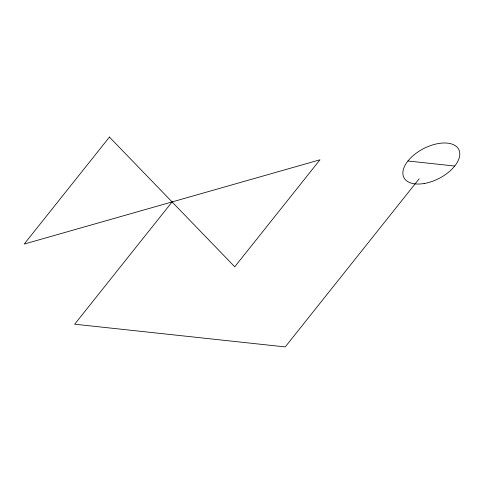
<?xml version="1.0" encoding="UTF-8"?>
<svg xmlns="http://www.w3.org/2000/svg" width="484" height="484" viewBox="0 0 484 484"><rect width="100%" height="100%" fill="white"/><g stroke="black" fill="none" stroke-linecap="round" stroke-linejoin="round"><path stroke-width="0.73" d="M172.092 201.931L74.675 324.201L285.209 346.919L419.156 178.802M407.945 160.99L454.724 166.042M109.438 137.081L24.2 244.063L319.978 159.799L234.74 266.787L109.438 137.081M424.196 183.509A30.825 16.789 -27.2 0 0 458.778 149.471A30.825 16.789 -27.2 0 0 411.037 157.572A30.825 16.789 -27.2 0 0 424.196 183.509"/></g></svg>
